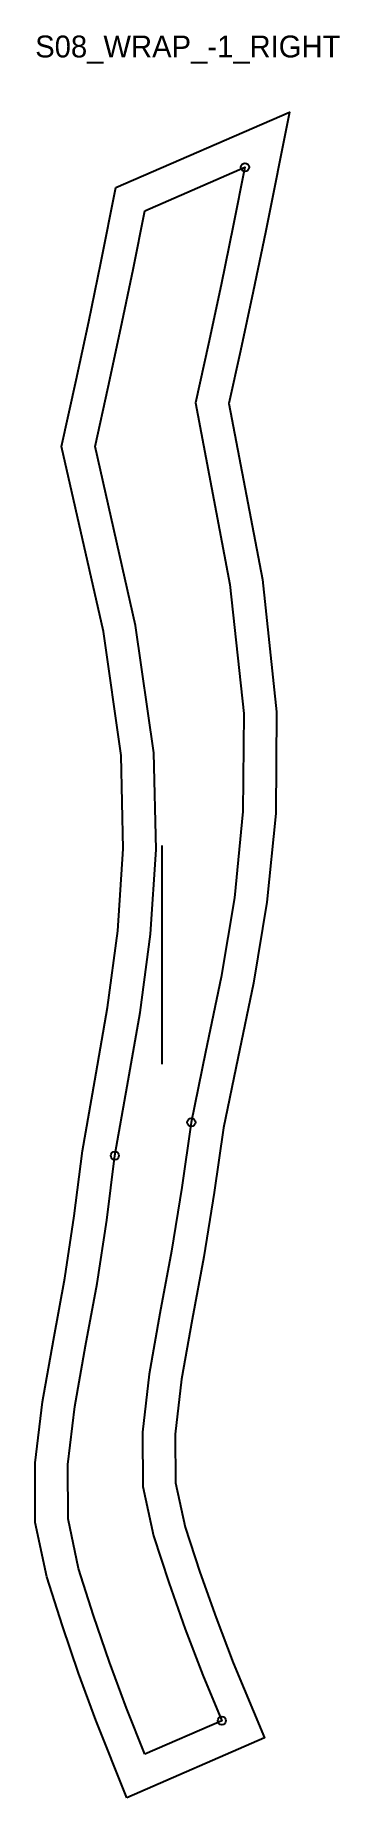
# Model space of a CAD drawing. Header units: millimetres. Extents: x -40 to 71, y -16 to 629.
import ezdxf

# ---------------------------------------------------------------- set-up
doc = ezdxf.new("R2010")
doc.units = ezdxf.units.MM
for name, color, linetype in [('CUT', 1, 'Continuous'), ('GRAIN', 3, 'Continuous'), ('ID', 7, 'Continuous'), ('NOTCH', 2, 'Continuous'), ('SEAM', 5, 'Continuous')]:
    doc.layers.add(name, color=color, linetype=linetype)

msp = doc.modelspace()

# ---------------------------------------------------------------- linework, layer by layer
at = {"layer": 'CUT'}
msp.add_lwpolyline([(-6.54, -15.93), (-17.93, 12.48), (-24.27, 29.68), (-30.17, 46.98), (-35.9, 64.89), (-40.08, 84.76), (-40.12, 106.6), (-37.46, 128.89), (-33.47, 151.47), (-29.27, 174.13), (-25.8, 196.89), (-22.85, 220.68), (-18.31, 246.37), (-13.6, 273.08), (-9.85, 301.05), (-7.89, 331.13), (-8.69, 365.25), (-15.15, 410.58), (-30.46, 478.19), (-25.1, 502.43), (-20.49, 523.93), (-16.05, 545.36), (-10.54, 572.92), (52.96, 600.5), (44.16, 556.51), (39.68, 534.92), (35.04, 513.26), (30.77, 493.97), (43.06, 429.53), (48.29, 381.16), (47.93, 344.05), (44.75, 311.64), (39.79, 281.94), (34.05, 254.37), (28.87, 229.01), (25.47, 205.38), (21.63, 181.89), (17.3, 158.98), (13.47, 137.21), (11.15, 117.09), (11.29, 99.25), (14.81, 83.06), (20.21, 66.61), (26.1, 49.9), (32.4, 33.39), (43.83, 5.96), (-6.54, -15.93)], close=True, dxfattribs=at)
at = {"layer": 'GRAIN'}
msp.add_line((6.42, 252.29), (6.42, 332.29), dxfattribs=at)
at = {"layer": 'NOTCH'}
for centre in [(36.69, 580.35), (17.04, 231.07), (-10.98, 218.9), (28.21, 12.25)]:
    msp.add_circle(centre, 1.5, dxfattribs=at)
at = {"layer": 'SEAM'}
msp.add_lwpolyline([(0, 0), (-6.73, 16.79), (-12.96, 33.69), (-18.77, 50.74), (-24.28, 67.96), (-28.08, 86.02), (-28.11, 105.89), (-25.58, 127.14), (-21.66, 149.34), (-17.44, 172.14), (-13.92, 195.24), (-10.98, 218.9), (-6.5, 244.28), (-1.74, 271.24), (2.1, 299.86), (4.12, 330.88), (3.29, 366.24), (-3.34, 412.76), (-18.17, 478.22), (-13.37, 499.87), (-8.75, 521.46), (-4.29, 542.97), (0, 564.41), (36.69, 580.35), (32.4, 558.91), (27.94, 537.39), (23.31, 515.81), (18.52, 494.15), (31.18, 427.76), (36.28, 380.57), (35.94, 344.7), (32.84, 313.22), (27.99, 284.15), (22.29, 256.79), (17.04, 231.07), (13.61, 207.2), (9.81, 183.98), (5.49, 161.13), (1.59, 138.94), (-0.86, 117.73), (-0.7, 97.91), (3.21, 79.9), (8.85, 62.74), (14.83, 45.77), (21.25, 28.94), (28.21, 12.25)], close=True, dxfattribs=at)

# ---------------------------------------------------------------- texts
at = {"layer": 'ID'}
msp.add_text('S08_WRAP_-1_RIGHT', height=8, dxfattribs=at).set_placement((-40.12, 620.5))

doc.saveas('drawing.dxf')
